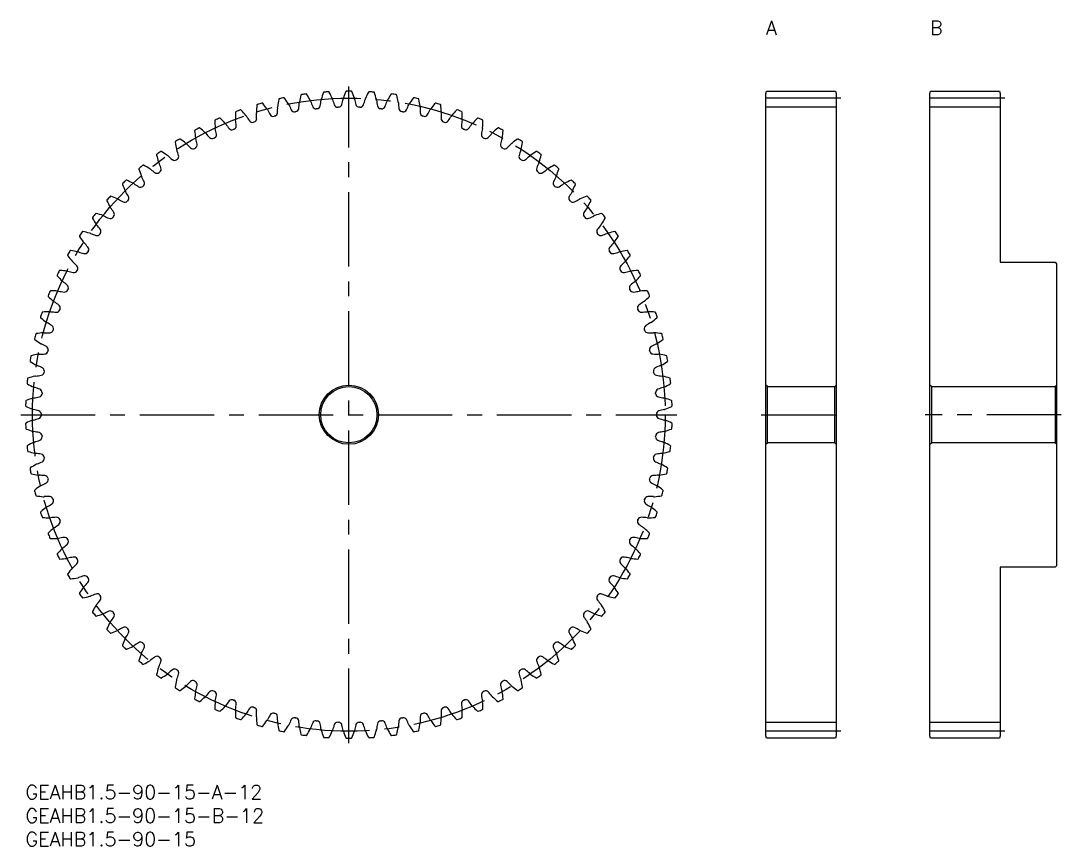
# Model space of a CAD drawing. Extents: x -1 to 221, y -13 to 163.
import ezdxf

# ---------------------------------------------------------------- set-up
doc = ezdxf.new("R2010")
doc.units = 0
doc.header["$LTSCALE"] = 0.5
doc.linetypes.add('CENTER', pattern=[50.8, 31.75, -6.35, 6.35, -6.35])
for name, color, linetype in [('MSM_CENTER', 1, 'CENTER'), ('MSM_CONTINUOUS', 7, 'CONTINUOUS'), ('MSM_PART_NUMBER', 7, 'CONTINUOUS')]:
    doc.layers.add(name, color=color, linetype=linetype)
doc.styles.get("Standard").update_dxf_attribs({"font": 'txt.shx', "height": 2, "bigfont": 'bigfont.shx'})

# ---------------------------------------------------------------- blocks, each defined once
blk = doc.blocks.new('*U3')
at = {"layer": 'MSM_PART_NUMBER'}
blk.add_text('GEAHB1.5-90-15-A-12', height=3, dxfattribs=at).set_placement((0, -3))
blk = doc.blocks.new('*U4')
at = {"layer": 'MSM_PART_NUMBER'}
blk.add_text('GEAHB1.5-90-15-B-12', height=3, dxfattribs=at).set_placement((0, -8))
blk = doc.blocks.new('*U5')
at = {"layer": 'MSM_PART_NUMBER'}
blk.add_text('GEAHB1.5-90-15', height=3, dxfattribs=at).set_placement((0, -13))
blk = doc.blocks.new('*U6')
at = {"layer": 'MSM_PART_NUMBER'}
blk.add_text('A', height=3, dxfattribs=at).set_placement((158, 160))
blk = doc.blocks.new('*U7')
at = {"layer": 'MSM_PART_NUMBER'}
blk.add_text('B', height=3, dxfattribs=at).set_placement((193, 160))

msp = doc.modelspace()

# ---------------------------------------------------------------- linework, layer by layer
at = {"layer": 'MSM_CENTER'}
for p, q in [((69, 9), (69, 149)), ((174, 146.5), (157, 146.5)), ((209, 146.5), (192, 146.5)), ((-1, 79), (139, 79)), ((157, 79), (174, 79)), ((221, 79), (192, 79)), ((174, 11.5), (157, 11.5)), ((209, 11.5), (192, 11.5))]:
    msp.add_line(p, q, dxfattribs=at)
msp.add_circle((69, 79), 67.5, dxfattribs=at)
at = {"layer": 'MSM_CONTINUOUS'}
for p, q in [((158, 147.5), (158.13, 148)), ((158, 10.5), (158, 147.5)), ((158.13, 148), (172.87, 148)), ((172.87, 148), (173, 147.5)), ((173, 147.5), (173, 10.5)), ((193, 147.5), (193.13, 148)), ((193, 10.5), (193, 147.5)), ((193.13, 148), (207.87, 148)), ((207.87, 148), (208, 147.5)), ((208, 147.5), (208, 111.5)), ((173, 144.62), (158, 144.62)), ((208, 144.62), (193, 144.62)), ((208, 111.5), (219.7, 111.5)), ((219.7, 111.5), (220, 111.2)), ((220, 111.2), (220, 46.8)), ((158.3, 85), (158, 85.3)), ((158.3, 85), (172.7, 85)), ((158.3, 73), (158.3, 85)), ((173, 85.3), (172.7, 85)), ((172.7, 73), (172.7, 85)), ((193.3, 85), (193, 85.3)), ((193.3, 85), (193.3, 73)), ((193.3, 85), (219.7, 85)), ((220, 85.3), (219.7, 85)), ((219.7, 85), (219.7, 73)), ((158, 72.7), (158.3, 73)), ((172.7, 73), (158.3, 73)), ((172.7, 73), (173, 72.7)), ((193, 72.7), (193.3, 73)), ((219.7, 73), (193.3, 73)), ((219.7, 73), (220, 72.7)), ((220, 46.8), (219.7, 46.5)), ((208, 46.5), (208, 10.5)), ((219.7, 46.5), (208, 46.5)), ((173, 13.38), (158, 13.38)), ((208, 13.38), (193, 13.38)), ((158.13, 10), (158, 10.5)), ((172.87, 10), (158.13, 10)), ((173, 10.5), (172.87, 10)), ((193.13, 10), (193, 10.5)), ((207.87, 10), (193.13, 10)), ((208, 10.5), (207.87, 10))]:
    msp.add_line(p, q, dxfattribs=at)
for radius in [6.3, 6]:
    msp.add_circle((69, 79), radius, dxfattribs=at)
for centre, radius, start, end in [((69, 79), 69, 101.5856, 102.4144), ((55.17, 146.45), 0.15, 34.8634, 101.5856), ((36.83, 133.67), 22.5, 31, 34.8634), ((80.53, 141.38), 22.5, 165.1366, 169), ((58.93, 147.11), 0.15, 98.4144, 165.1366), ((69, 79), 69, 97.5856, 98.4144), ((59.91, 147.25), 0.15, 30.8634, 97.5856), ((40.73, 135.78), 22.5, 27, 30.8634), ((84.85, 140.42), 22.5, 161.1366, 165), ((63.7, 147.65), 0.15, 94.4144, 161.1366), ((69, 79), 69, 93.5856, 94.4144), ((64.69, 147.72), 0.15, 26.8634, 93.5856), ((44.76, 137.62), 22.5, 23, 26.8634), ((89.1, 139.16), 22.5, 157.1366, 161), ((68.5, 147.85), 0.15, 90.4144, 157.1366), ((69, 79), 69, 89.5856, 90.4144), ((69.5, 147.85), 0.15, 22.8634, 89.5856), ((48.9, 139.16), 22.5, 19, 22.8634), ((93.24, 137.62), 22.5, 153.1366, 157), ((73.31, 147.72), 0.15, 86.4144, 153.1366), ((69, 79), 69, 85.5856, 86.4144), ((74.3, 147.65), 0.15, 18.8634, 85.5856), ((53.15, 140.42), 22.5, 15, 18.8634), ((97.27, 135.78), 22.5, 149.1366, 153), ((78.09, 147.25), 0.15, 82.4144, 149.1366), ((69, 79), 69, 81.5856, 82.4144), ((79.07, 147.11), 0.15, 14.8634, 81.5856), ((57.47, 141.38), 22.5, 11, 14.8634), ((101.17, 133.67), 22.5, 145.1366, 149), ((82.83, 146.45), 0.15, 78.4144, 145.1366), ((69, 79), 69, 77.5856, 78.4144), ((71.73, 142.37), 22.5, 173.1366, 177), ((49.54, 145.04), 0.15, 106.4144, 173.1366), ((69, 79), 69, 105.5856, 106.4144), ((50.5, 145.32), 0.15, 38.8634, 105.5856), ((33.1, 131.29), 22.5, 35, 38.8634), ((33.81, 144.43), 20, 357.0151, 0.5132), ((55.05, 144.62), 1.25, 172.9999, 180.5131), ((76.15, 142.03), 22.5, 169.1366, 173), ((54.2, 146.24), 0.15, 102.4144, 169.1366), ((55.05, 144.62), 1.25, 23.4869, 31.0001), ((74.54, 153.09), 20, 203.4868, 206.9849), ((38.46, 146.72), 20, 353.0151, 356.5132), ((59.66, 145.43), 1.25, 168.9999, 176.5131), ((59.66, 145.43), 1.25, 19.4869, 27.0001), ((79.69, 152.52), 20, 199.4868, 202.9849), ((61.97, 145), 0.75, 202.9849, 276.079), ((62.15, 145.02), 0.75, 275.921, 349.0151), ((43.26, 148.69), 20, 349.0151, 352.5132), ((64.32, 145.92), 1.25, 164.9999, 172.5131), ((64.32, 145.92), 1.25, 15.4869, 23.0001), ((84.79, 151.59), 20, 195.4868, 198.9849), ((66.59, 145.33), 0.75, 198.9849, 272.079), ((69, 79), 65.62, 91.921, 92.079), ((66.78, 145.34), 0.75, 271.921, 345.0151), ((48.18, 150.32), 20, 345.0151, 348.5132), ((69, 146.08), 1.25, 160.9999, 168.5131), ((69, 146.08), 1.25, 11.4869, 19.0001), ((89.82, 150.32), 20, 191.4868, 194.9849), ((71.22, 145.34), 0.75, 194.9849, 268.079), ((69, 79), 65.62, 87.921, 88.079), ((71.41, 145.33), 0.75, 267.921, 341.0151), ((53.21, 151.59), 20, 341.0151, 344.5132), ((73.68, 145.92), 1.25, 156.9999, 164.5131), ((73.68, 145.92), 1.25, 7.4869, 15.0001), ((94.74, 148.69), 20, 187.4868, 190.9849), ((75.85, 145.02), 0.75, 190.9849, 264.079), ((76.03, 145), 0.75, 263.921, 337.0151), ((58.31, 152.52), 20, 337.0151, 340.5132), ((78.34, 145.43), 1.25, 152.9999, 160.5131), ((78.34, 145.43), 1.25, 3.4869, 11.0001), ((99.54, 146.72), 20, 183.4868, 186.9849), ((63.46, 153.09), 20, 333.0151, 336.5132), ((82.95, 144.62), 1.25, 148.9999, 156.5131), ((83.8, 146.24), 0.15, 10.8634, 77.5856), ((61.85, 142.03), 22.5, 7, 10.8634), ((82.95, 144.62), 1.25, 359.4869, 7.0001), ((104.19, 144.43), 20, 179.4868, 182.9849), ((104.9, 131.29), 22.5, 141.1366, 145), ((87.5, 145.32), 0.15, 74.4144, 141.1366), ((69, 79), 69, 73.5856, 74.4144), ((88.46, 145.04), 0.15, 6.8634, 73.5856), ((66.27, 142.37), 22.5, 3, 6.8634), ((69, 79), 69, 113.5856, 114.4144), ((41.45, 142.1), 0.15, 46.8634, 113.5856), ((26.17, 125.79), 22.5, 43, 46.8634), ((67.31, 142.41), 22.5, 177.1366, 181), ((44.98, 143.53), 0.15, 110.4144, 177.1366), ((69, 79), 69, 109.5856, 110.4144), ((45.92, 143.87), 0.15, 42.8634, 109.5856), ((29.54, 128.66), 22.5, 39, 42.8634), ((46.06, 142.04), 1.25, 31.4869, 39.0001), ((64.17, 153.14), 20, 211.4868, 214.9849), ((48.58, 142.15), 0.75, 287.921, 1.0151), ((50.51, 143.49), 1.25, 176.9999, 184.5131), ((29.33, 141.81), 20, 1.0151, 4.5132), ((50.51, 143.49), 1.25, 27.4869, 35.0001), ((69.36, 153.29), 20, 207.4868, 210.9849), ((52.85, 143.38), 0.75, 210.9849, 284.079), ((69, 79), 65.62, 103.921, 104.079), ((53.03, 143.43), 0.75, 283.921, 357.0151), ((57.38, 144.35), 0.75, 206.9849, 280.079), ((69, 79), 65.62, 99.921, 100.079), ((57.56, 144.38), 0.75, 279.921, 353.0151), ((69, 79), 65.62, 95.921, 96.079), ((69, 79), 65.62, 83.921, 84.079), ((80.44, 144.38), 0.75, 186.9849, 260.0789), ((69, 79), 65.62, 79.921, 80.079), ((80.62, 144.35), 0.75, 259.921, 333.0151), ((84.97, 143.43), 0.75, 182.9849, 256.0789), ((69, 79), 65.62, 75.921, 76.079), ((85.15, 143.38), 0.75, 255.921, 329.0151), ((68.64, 153.29), 20, 329.0151, 332.5132), ((87.49, 143.49), 1.25, 144.9999, 152.5131), ((108.67, 141.81), 20, 175.4868, 178.9849), ((89.42, 142.15), 0.75, 178.9849, 252.0789), ((87.49, 143.49), 1.25, 355.4869, 3.0001), ((73.83, 153.14), 20, 325.0151, 328.5132), ((91.94, 142.04), 1.25, 140.9999, 148.5131), ((108.46, 128.66), 22.5, 137.1366, 141), ((92.08, 143.87), 0.15, 70.4144, 137.1366), ((69, 79), 69, 69.5856, 70.4144), ((93.02, 143.53), 0.15, 2.8634, 69.5856), ((70.69, 142.41), 22.5, 359, 2.8634), ((111.83, 125.79), 22.5, 133.1366, 137), ((96.55, 142.1), 0.15, 66.4144, 133.1366), ((69, 79), 69, 65.5856, 66.4144), ((69, 79), 69, 117.5856, 118.4144), ((37.12, 140.02), 0.15, 50.8635, 117.5856), ((23.01, 122.69), 22.5, 47, 50.8634), ((40.54, 141.69), 0.15, 114.4144, 181.1366), ((62.89, 142.14), 22.5, 181.1366, 185), ((41.71, 140.28), 1.25, 184.9999, 192.5131), ((20.97, 135.68), 20, 9.0151, 12.5132), ((41.71, 140.28), 1.25, 35.4869, 43.0001), ((59.01, 152.62), 20, 215.4868, 218.9849), ((44.05, 140.51), 0.75, 218.9849, 292.079), ((69, 79), 65.62, 111.921, 112.079), ((44.22, 140.58), 0.75, 291.921, 5.0151), ((46.06, 142.04), 1.25, 180.9999, 188.5131), ((25.04, 138.89), 20, 5.0151, 8.5132), ((48.4, 142.1), 0.75, 214.9849, 288.079), ((69, 79), 65.62, 107.921, 108.079), ((69, 79), 65.62, 71.921, 72.079), ((89.6, 142.1), 0.75, 251.921, 325.0151), ((112.96, 138.89), 20, 171.4868, 174.9849), ((93.78, 140.58), 0.75, 174.9849, 248.0789), ((91.94, 142.04), 1.25, 351.4869, 359.0001), ((69, 79), 65.62, 67.921, 68.079), ((93.95, 140.51), 0.75, 247.921, 321.0151), ((78.99, 152.62), 20, 321.0151, 324.5132), ((96.29, 140.28), 1.25, 136.9999, 144.5131), ((117.03, 135.68), 20, 167.4868, 170.9849), ((96.29, 140.28), 1.25, 347.4869, 355.0001), ((97.46, 141.69), 0.15, 358.8634, 65.5856), ((75.11, 142.14), 22.5, 355, 358.8634), ((114.99, 122.69), 22.5, 129.1366, 133), ((100.88, 140.02), 0.15, 62.4144, 129.1366), ((69, 79), 69, 61.5856, 62.4144), ((69, 79), 69, 121.5856, 122.4144), ((32.94, 137.65), 0.15, 54.8634, 121.5856), ((20.08, 119.37), 22.5, 51, 54.8634), ((36.24, 139.56), 0.15, 118.4144, 185.1366), ((58.5, 141.56), 22.5, 185.1366, 189), ((37.51, 138.23), 1.25, 188.9999, 196.5131), ((17.14, 132.19), 20, 13.0151, 16.5132), ((37.51, 138.23), 1.25, 39.4869, 47.0001), ((53.9, 151.74), 20, 219.4868, 222.9849), ((39.82, 138.62), 0.75, 222.9849, 296.079), ((69, 79), 65.62, 115.921, 116.079), ((39.99, 138.7), 0.75, 295.921, 9.0151), ((98.01, 138.7), 0.75, 170.9849, 244.0789), ((69, 79), 65.62, 63.921, 64.079), ((98.18, 138.62), 0.75, 243.921, 317.0151), ((84.1, 151.74), 20, 317.0151, 320.5132), ((100.49, 138.23), 1.25, 132.9999, 140.5131), ((120.86, 132.19), 20, 163.4868, 166.9849), ((100.49, 138.23), 1.25, 343.4869, 351.0001), ((79.5, 141.56), 22.5, 351, 354.8634), ((101.76, 139.56), 0.15, 354.8634, 61.5856), ((117.92, 119.37), 22.5, 125.1366, 129), ((105.06, 137.65), 0.15, 58.4144, 125.1366), ((69, 79), 69, 57.5856, 58.4144), ((32.09, 137.12), 0.15, 122.4144, 189.1366), ((54.16, 140.67), 22.5, 189.1366, 193), ((33.45, 135.89), 1.25, 192.9999, 200.5131), ((13.55, 128.45), 20, 17.0151, 20.5132), ((33.45, 135.89), 1.25, 43.4869, 51.0001), ((48.87, 150.51), 20, 223.4868, 226.9849), ((35.73, 136.44), 0.75, 226.9849, 300.079), ((69, 79), 65.62, 119.921, 120.079), ((35.89, 136.53), 0.75, 299.921, 13.0151), ((102.11, 136.53), 0.75, 166.9849, 240.0789), ((69, 79), 65.62, 59.921, 60.079), ((102.27, 136.44), 0.75, 239.921, 313.0151), ((89.13, 150.51), 20, 313.0151, 316.5132), ((104.55, 135.89), 1.25, 128.9999, 136.5131), ((124.45, 128.45), 20, 159.4868, 162.9849), ((104.55, 135.89), 1.25, 339.4869, 347.0001), ((83.84, 140.67), 22.5, 347, 350.8634), ((105.91, 137.12), 0.15, 350.8634, 57.5856), ((28.13, 134.41), 0.15, 126.4144, 193.1366), ((49.89, 139.49), 22.5, 193.1366, 197), ((69, 79), 69, 125.5856, 126.4144), ((28.93, 134.99), 0.15, 58.8634, 125.5856), ((17.38, 115.86), 22.5, 55, 58.8634), ((29.57, 133.27), 1.25, 47.4869, 55.0001), ((43.93, 148.93), 20, 227.4868, 230.9849), ((31.81, 133.98), 0.75, 230.9849, 304.079), ((69, 79), 65.62, 123.921, 124.079), ((31.96, 134.08), 0.75, 303.921, 17.0151), ((106.04, 134.08), 0.75, 162.9849, 236.079), ((69, 79), 65.62, 55.921, 56.079), ((106.19, 133.98), 0.75, 235.921, 309.0151), ((94.07, 148.93), 20, 309.0151, 312.5132), ((108.43, 133.27), 1.25, 124.9999, 132.5131), ((120.62, 115.86), 22.5, 121.1366, 125), ((109.07, 134.99), 0.15, 54.4144, 121.1366), ((69, 79), 69, 53.5856, 54.4144), ((88.11, 139.49), 22.5, 343, 346.8634), ((109.87, 134.41), 0.15, 346.8634, 53.5856), ((24.36, 131.42), 0.15, 130.4144, 197.1366), ((45.72, 138.01), 22.5, 197.1366, 201), ((69, 79), 69, 129.5856, 130.4144), ((25.13, 132.06), 0.15, 62.8634, 129.5856), ((14.93, 112.17), 22.5, 59, 62.8634), ((25.88, 130.39), 1.25, 51.4869, 59.0001), ((39.11, 147.01), 20, 231.4868, 234.9849), ((29.57, 133.27), 1.25, 196.9999, 204.5131), ((10.24, 124.46), 20, 21.0151, 24.5132), ((28.21, 131.36), 0.75, 307.921, 21.0151), ((109.79, 131.36), 0.75, 158.9849, 232.079), ((127.76, 124.46), 20, 155.4868, 158.9849), ((108.43, 133.27), 1.25, 335.4869, 343.0001), ((98.89, 147.01), 20, 305.0151, 308.5132), ((112.12, 130.39), 1.25, 120.9999, 128.5131), ((123.07, 112.17), 22.5, 117.1366, 121), ((112.87, 132.06), 0.15, 50.4144, 117.1366), ((69, 79), 69, 49.5856, 50.4144), ((92.28, 138.01), 22.5, 339, 342.8634), ((113.64, 131.42), 0.15, 342.8634, 49.5856), ((69, 79), 69, 133.5856, 134.4144), ((21.53, 128.87), 0.15, 66.8634, 133.5856), ((12.75, 108.32), 22.5, 63, 66.8634), ((25.88, 130.39), 1.25, 200.9999, 208.5131), ((7.21, 120.25), 20, 25.0151, 28.5132), ((28.06, 131.25), 0.75, 234.9849, 308.079), ((69, 79), 65.62, 127.921, 128.079), ((69, 79), 65.62, 51.921, 52.079), ((109.94, 131.25), 0.75, 231.921, 305.0151), ((130.79, 120.25), 20, 151.4868, 154.9849), ((112.12, 130.39), 1.25, 331.4869, 339.0001), ((125.25, 108.32), 22.5, 113.1366, 117), ((116.47, 128.87), 0.15, 46.4144, 113.1366), ((69, 79), 69, 45.5856, 46.4144), ((20.82, 128.18), 0.15, 134.4144, 201.1366), ((41.66, 136.24), 22.5, 201.1366, 205), ((22.4, 127.26), 1.25, 204.9999, 212.5131), ((4.48, 115.84), 20, 29.0151, 32.5132), ((22.4, 127.26), 1.25, 55.4869, 63.0001), ((34.44, 144.76), 20, 235.4868, 238.9849), ((24.52, 128.26), 0.75, 238.9849, 312.079), ((69, 79), 65.62, 131.921, 132.079), ((24.65, 128.39), 0.75, 311.921, 25.0151), ((113.35, 128.39), 0.75, 154.9849, 228.079), ((69, 79), 65.62, 47.921, 48.079), ((113.48, 128.26), 0.75, 227.921, 301.0151), ((103.56, 144.76), 20, 301.0151, 304.5132), ((115.6, 127.26), 1.25, 116.9999, 124.5131), ((133.52, 115.84), 20, 147.4868, 150.9849), ((115.6, 127.26), 1.25, 327.4869, 335.0001), ((96.34, 136.24), 22.5, 335, 338.8634), ((117.18, 128.18), 0.15, 338.8634, 45.5856), ((17.5, 124.7), 0.15, 138.4144, 205.1366), ((37.74, 134.19), 22.5, 205.1366, 209), ((69, 79), 69, 137.5856, 138.4144), ((18.17, 125.44), 0.15, 70.8634, 137.5856), ((10.84, 104.32), 22.5, 67, 70.8634), ((19.15, 123.89), 1.25, 59.4869, 67.0001), ((29.93, 142.19), 20, 239.4868, 242.9849), ((21.19, 125.04), 0.75, 242.9849, 316.079), ((69, 79), 65.62, 135.921, 136.079), ((21.32, 125.17), 0.75, 315.921, 29.0151), ((116.68, 125.17), 0.75, 150.9849, 224.0789), ((69, 79), 65.62, 43.921, 44.079), ((116.81, 125.04), 0.75, 223.921, 297.0151), ((108.07, 142.19), 20, 297.0151, 300.5132), ((118.85, 123.89), 1.25, 112.9999, 120.5131), ((127.16, 104.32), 22.5, 109.1366, 113), ((119.83, 125.44), 0.15, 42.4144, 109.1366), ((69, 79), 69, 41.5856, 42.4144), ((100.26, 134.19), 22.5, 331, 334.8634), ((120.5, 124.7), 0.15, 334.8634, 41.5856), ((19.15, 123.89), 1.25, 208.9999, 216.5131), ((2.07, 111.25), 20, 33.0151, 36.5132), ((18.21, 121.74), 0.75, 319.921, 33.0151), ((119.79, 121.74), 0.75, 146.9849, 220.0789), ((135.93, 111.25), 20, 143.4868, 146.9849), ((118.85, 123.89), 1.25, 323.4869, 331.0001), ((14.44, 120.99), 0.15, 142.4144, 209.1366), ((33.96, 131.88), 22.5, 209.1366, 213), ((69, 79), 69, 141.5856, 142.4144), ((15.05, 121.78), 0.15, 74.8634, 141.5856), ((9.22, 100.2), 22.5, 71, 74.8634), ((16.14, 120.3), 1.25, 63.4869, 71.0001), ((25.62, 139.31), 20, 243.4868, 246.9849), ((18.1, 121.59), 0.75, 246.9849, 320.079), ((69, 79), 65.62, 139.921, 140.079), ((69, 79), 65.62, 39.921, 40.079), ((119.9, 121.59), 0.75, 219.921, 293.0151), ((112.38, 139.31), 20, 293.0151, 296.5132), ((121.86, 120.3), 1.25, 108.9999, 116.5131), ((128.78, 100.2), 22.5, 105.1366, 109), ((122.95, 121.78), 0.15, 38.4144, 105.1366), ((104.04, 131.88), 22.5, 327, 330.8634), ((69, 79), 69, 37.5856, 38.4144), ((123.56, 120.99), 0.15, 330.8634, 37.5856), ((69, 79), 69, 145.5856, 146.4144), ((12.2, 117.91), 0.15, 78.8634, 145.5856), ((7.88, 95.98), 22.5, 75, 78.8634), ((13.38, 116.51), 1.25, 67.4869, 75.0001), ((21.52, 136.14), 20, 247.4868, 250.9849), ((16.14, 120.3), 1.25, 212.9999, 220.5131), ((-0.02, 106.5), 20, 37.0151, 40.5132), ((15.36, 118.09), 0.75, 323.921, 37.0151), ((122.64, 118.09), 0.75, 142.9849, 216.0789), ((138.02, 106.5), 20, 139.4868, 142.9849), ((121.86, 120.3), 1.25, 319.4869, 327.0001), ((116.48, 136.14), 20, 289.0151, 292.5132), ((124.62, 116.51), 1.25, 104.9999, 112.5131), ((130.12, 95.98), 22.5, 101.1366, 105), ((125.8, 117.91), 0.15, 34.4144, 101.1366), ((69, 79), 69, 33.5856, 34.4144), ((11.64, 117.09), 0.15, 146.4144, 213.1366), ((30.36, 129.3), 22.5, 213.1366, 217), ((13.38, 116.51), 1.25, 216.9999, 224.5131), ((-1.77, 101.62), 20, 41.0151, 44.5132), ((15.25, 117.94), 0.75, 250.9849, 324.079), ((69, 79), 65.62, 143.921, 144.079), ((69, 79), 65.62, 35.921, 36.079), ((122.75, 117.94), 0.75, 215.921, 289.0151), ((139.77, 101.62), 20, 135.4868, 138.9849), ((124.62, 116.51), 1.25, 315.4869, 323.0001), ((107.64, 129.3), 22.5, 323, 326.8634), ((126.36, 117.09), 0.15, 326.8634, 33.5856), ((69, 79), 69, 149.5856, 150.4144), ((9.62, 113.86), 0.15, 82.8634, 149.5856), ((6.85, 91.68), 22.5, 79, 82.8634), ((10.9, 112.54), 1.25, 71.4869, 79.0001), ((17.65, 132.69), 20, 251.4868, 254.9849), ((12.66, 114.1), 0.75, 254.9849, 328.079), ((69, 79), 65.62, 147.921, 148.079), ((12.76, 114.25), 0.75, 327.921, 41.0151), ((125.24, 114.25), 0.75, 138.9849, 212.0789), ((69, 79), 65.62, 31.921, 32.079), ((125.34, 114.1), 0.75, 211.921, 285.0151), ((120.35, 132.69), 20, 285.0151, 288.5132), ((127.1, 112.54), 1.25, 100.9999, 108.5131), ((131.15, 91.68), 22.5, 97.1366, 101), ((128.38, 113.86), 0.15, 30.4144, 97.1366), ((69, 79), 69, 29.5856, 30.4144), ((9.13, 112.99), 0.15, 150.4144, 217.1366), ((26.94, 126.49), 22.5, 217.1366, 221), ((10.9, 112.54), 1.25, 220.9999, 228.5131), ((-3.17, 96.63), 20, 45.0151, 48.5132), ((141.17, 96.63), 20, 131.4868, 134.9849), ((127.1, 112.54), 1.25, 311.4869, 319.0001), ((111.06, 126.49), 22.5, 319, 322.8634), ((128.87, 112.99), 0.15, 322.8634, 29.5856), ((6.9, 108.73), 0.15, 154.4144, 221.1366), ((69, 79), 69, 153.5856, 154.4144), ((7.34, 109.63), 0.15, 86.8634, 153.5856), ((6.11, 87.31), 22.5, 83, 86.8634), ((8.71, 108.41), 1.25, 75.4869, 83.0001), ((14.03, 128.98), 20, 255.4868, 258.9849), ((10.35, 110.08), 0.75, 258.9849, 332.079), ((10.44, 110.24), 0.75, 331.921, 45.0151), ((69, 79), 65.62, 151.921, 152.079), ((127.56, 110.24), 0.75, 134.9849, 208.0789), ((69, 79), 65.62, 27.921, 28.079), ((127.65, 110.08), 0.75, 207.921, 281.0151), ((123.97, 128.98), 20, 281.0151, 284.5132), ((129.29, 108.41), 1.25, 96.9999, 104.5131), ((131.89, 87.31), 22.5, 93.1366, 97), ((130.66, 109.63), 0.15, 26.4144, 93.1366), ((69, 79), 69, 25.5856, 26.4144), ((131.1, 108.73), 0.15, 318.8634, 25.5856), ((23.73, 123.44), 22.5, 221.1366, 225), ((8.71, 108.41), 1.25, 224.9999, 232.5131), ((-4.22, 91.55), 20, 49.0151, 52.5132), ((8.4, 106.08), 0.75, 335.921, 49.0151), ((129.6, 106.08), 0.75, 130.9849, 204.0789), ((142.22, 91.55), 20, 127.4868, 130.9849), ((129.29, 108.41), 1.25, 307.4869, 315.0001), ((114.27, 123.44), 22.5, 315, 318.8634), ((4.98, 104.33), 0.15, 158.4144, 225.1366), ((69, 79), 69, 157.5856, 158.4144), ((5.35, 105.25), 0.15, 90.8634, 157.5856), ((5.69, 82.91), 22.5, 87, 90.8634), ((6.8, 104.13), 1.25, 79.4869, 87.0001), ((10.68, 125.02), 20, 259.4868, 262.9849), ((8.33, 105.91), 0.75, 262.9849, 336.079), ((69, 79), 65.62, 155.921, 156.079), ((69, 79), 65.62, 23.921, 24.079), ((129.67, 105.91), 0.75, 203.921, 277.0151), ((127.32, 125.02), 20, 277.0151, 280.5132), ((131.2, 104.13), 1.25, 92.9999, 100.5131), ((132.31, 82.91), 22.5, 89.1366, 93), ((132.65, 105.25), 0.15, 22.4144, 89.1366), ((69, 79), 69, 21.5856, 22.4144), ((133.02, 104.33), 0.15, 314.8634, 21.5856), ((20.74, 120.17), 22.5, 225.1366, 229), ((6.8, 104.13), 1.25, 228.9999, 236.5131), ((-4.92, 86.41), 20, 53.0151, 56.5132), ((6.66, 101.79), 0.75, 339.921, 53.0151), ((131.34, 101.79), 0.75, 126.9849, 200.0789), ((142.92, 86.41), 20, 123.4868, 126.9849), ((131.2, 104.13), 1.25, 303.4869, 311.0001), ((117.26, 120.17), 22.5, 311, 314.8634), ((69, 79), 69, 161.5856, 162.4144), ((3.68, 100.75), 0.15, 94.8634, 161.5856), ((5.57, 78.48), 22.5, 91, 94.8634), ((5.2, 99.73), 1.25, 83.4869, 91.0001), ((7.61, 120.84), 20, 263.4868, 266.9849), ((6.6, 101.62), 0.75, 266.9849, 340.079), ((69, 79), 65.62, 159.921, 160.079), ((69, 79), 65.62, 19.921, 20.079), ((131.4, 101.62), 0.75, 199.921, 273.0151), ((130.39, 120.84), 20, 273.0151, 276.5132), ((132.8, 99.73), 1.25, 88.9999, 96.5131), ((132.43, 78.48), 22.5, 85.1366, 89), ((134.32, 100.75), 0.15, 18.4144, 85.1366), ((69, 79), 69, 17.5856, 18.4144), ((3.37, 99.8), 0.15, 162.4144, 229.1366), ((17.99, 116.7), 22.5, 229.1366, 233), ((5.2, 99.73), 1.25, 232.9999, 240.5131), ((-5.26, 81.24), 20, 57.0151, 60.5132), ((5.22, 97.38), 0.75, 343.921, 57.0151), ((132.78, 97.38), 0.75, 122.9849, 196.0789), ((143.26, 81.24), 20, 119.4868, 122.9849), ((132.8, 99.73), 1.25, 299.4869, 307.0001), ((120.01, 116.7), 22.5, 307, 310.8634), ((134.63, 99.8), 0.15, 310.8632, 17.5856), ((69, 79), 69, 165.5856, 166.4144), ((2.32, 96.14), 0.15, 98.8634, 165.5856), ((5.76, 74.06), 22.5, 95, 98.8634), ((3.91, 95.23), 1.25, 87.4869, 95.0001), ((4.84, 116.45), 20, 267.4868, 270.9849), ((5.17, 97.21), 0.75, 270.9849, 344.079), ((69, 79), 65.62, 163.921, 164.079), ((69, 79), 65.62, 15.921, 16.079), ((132.83, 97.21), 0.75, 195.921, 269.0151), ((133.16, 116.45), 20, 269.0151, 272.5132), ((134.09, 95.23), 1.25, 84.9999, 92.5131), ((132.24, 74.06), 22.5, 81.1366, 85), ((135.68, 96.14), 0.15, 14.4144, 81.1366), ((69, 79), 69, 13.5856, 14.4144), ((2.08, 95.17), 0.15, 166.4144, 233.1366), ((15.48, 113.05), 22.5, 233.1366, 237), ((3.91, 95.23), 1.25, 236.9999, 244.5131), ((-5.23, 76.05), 20, 61.0151, 64.5132), ((4.09, 92.89), 0.75, 347.921, 61.0151), ((133.91, 92.89), 0.75, 118.9849, 192.079), ((143.23, 76.05), 20, 115.4868, 118.9849), ((134.09, 95.23), 1.25, 295.4869, 303.0001), ((122.52, 113.05), 22.5, 303, 306.8634), ((135.92, 95.17), 0.15, 306.8634, 13.5856), ((69, 79), 69, 169.5856, 170.4144), ((1.28, 91.45), 0.15, 102.8634, 169.5856), ((6.26, 69.66), 22.5, 99, 102.8634), ((2.94, 90.65), 1.25, 91.4869, 99.0001), ((2.38, 111.89), 20, 271.4868, 274.9849), ((4.06, 92.71), 0.75, 274.9849, 348.079), ((69, 79), 65.62, 167.921, 168.079), ((69, 79), 65.62, 11.921, 12.079), ((133.94, 92.71), 0.75, 191.921, 265.0151), ((135.62, 111.89), 20, 265.0151, 268.5132), ((135.06, 90.65), 1.25, 80.9999, 88.5131), ((131.74, 69.66), 22.5, 77.1366, 81), ((136.72, 91.45), 0.15, 10.4144, 77.1366), ((69, 79), 69, 9.5856, 10.4144), ((1.11, 90.47), 0.15, 170.4144, 237.1366), ((13.24, 109.24), 22.5, 237.1366, 241), ((2.94, 90.65), 1.25, 240.9999, 248.5131), ((-4.85, 70.88), 20, 65.0151, 68.5132), ((3.28, 88.33), 0.75, 351.921, 65.0151), ((134.72, 88.33), 0.75, 114.9849, 188.079), ((142.85, 70.88), 20, 111.4868, 114.9849), ((135.06, 90.65), 1.25, 291.4869, 299.0001), ((124.76, 109.24), 22.5, 299, 302.8634), ((136.89, 90.47), 0.15, 302.8634, 9.5856), ((69, 79), 69, 173.5856, 174.4144), ((0.58, 86.69), 0.15, 106.8634, 173.5856), ((7.06, 65.3), 22.5, 103, 106.8634), ((2.28, 86.01), 1.25, 95.4869, 103.0001), ((0.25, 107.16), 20, 275.4868, 278.9849), ((3.26, 88.15), 0.75, 278.9849, 352.079), ((69, 79), 65.62, 171.921, 172.079), ((69, 79), 65.62, 7.921, 8.079), ((134.74, 88.15), 0.75, 187.921, 261.0151), ((137.75, 107.16), 20, 261.0151, 264.5132), ((135.72, 86.01), 1.25, 76.9999, 84.5131), ((130.94, 65.3), 22.5, 73.1366, 77), ((137.42, 86.69), 0.15, 6.4144, 73.1366), ((69, 79), 69, 5.5856, 6.4144), ((0.48, 85.7), 0.15, 174.4144, 241.1366), ((11.27, 105.27), 22.5, 241.1366, 245), ((2.28, 86.01), 1.25, 244.9999, 252.5131), ((-4.1, 65.75), 20, 69.0151, 72.5132), ((2.79, 83.72), 0.75, 355.921, 69.0151), ((135.21, 83.72), 0.75, 110.9849, 184.079), ((142.1, 65.75), 20, 107.4868, 110.9849), ((135.72, 86.01), 1.25, 287.4869, 295.0001), ((126.73, 105.27), 22.5, 295, 298.8634), ((137.52, 85.7), 0.15, 298.8634, 5.5856), ((8.17, 61.02), 22.5, 107, 110.8634), ((1.96, 81.34), 1.25, 99.4869, 107.0001), ((-1.54, 102.3), 20, 279.4868, 282.9849), ((2.78, 83.54), 0.75, 282.9849, 356.079), ((69, 79), 65.62, 175.921, 176.079), ((69, 79), 65.62, 3.921, 4.079), ((135.22, 83.54), 0.75, 183.921, 257.0151), ((139.54, 102.3), 20, 257.0151, 260.5132), ((136.04, 81.34), 1.25, 72.9999, 80.5131), ((129.83, 61.02), 22.5, 69.1366, 73), ((69, 79), 69, 177.5856, 178.4144), ((0.18, 80.91), 0.15, 178.4144, 245.1366), ((0.21, 81.9), 0.15, 110.8634, 177.5856), ((9.57, 101.18), 22.5, 245.1366, 249), ((1.96, 81.34), 1.25, 248.9999, 256.5131), ((-3, 60.68), 20, 73.0151, 76.5132), ((141, 60.68), 20, 103.4868, 106.9849), ((136.04, 81.34), 1.25, 283.4869, 291.0001), ((128.43, 101.18), 22.5, 291, 294.8634), ((137.79, 81.9), 0.15, 2.4144, 69.1366), ((137.82, 80.91), 0.15, 294.8634, 1.5856), ((69, 79), 69, 1.5856, 2.4144), ((9.57, 56.82), 22.5, 111, 114.8634), ((1.96, 76.66), 1.25, 103.4869, 111.0001), ((-3, 97.32), 20, 283.4868, 286.9849), ((2.63, 79.09), 0.75, 359.921, 73.0151), ((2.63, 78.91), 0.75, 286.9849, 0.079), ((69, 79), 65.62, 179.921, 180.079), ((135.37, 79.09), 0.75, 106.9849, 180.0789), ((69, 79), 65.62, 359.921, 0.079), ((135.37, 78.91), 0.75, 179.921, 253.0151), ((141, 97.32), 20, 253.0151, 256.5132), ((136.04, 76.66), 1.25, 68.9999, 76.5131), ((128.43, 56.82), 22.5, 65.1366, 69), ((0.18, 77.09), 0.15, 114.8634, 181.5856), ((69, 79), 69, 181.5856, 182.4144), ((0.21, 76.1), 0.15, 182.4144, 249.1366), ((8.17, 96.98), 22.5, 249.1366, 253), ((129.83, 96.98), 22.5, 287, 290.8634), ((137.79, 76.1), 0.15, 290.8634, 357.5856), ((137.82, 77.09), 0.15, 358.4144, 65.1366), ((69, 79), 69, 357.5856, 358.4144), ((1.96, 76.66), 1.25, 252.9999, 260.5131), ((-1.54, 55.7), 20, 77.0151, 80.5132), ((-4.1, 92.25), 20, 287.4868, 290.9849), ((2.78, 74.46), 0.75, 3.921, 77.0151), ((2.79, 74.28), 0.75, 290.9849, 4.079), ((69, 79), 65.62, 183.921, 184.079), ((69, 79), 65.62, 355.921, 356.079), ((135.21, 74.28), 0.75, 175.921, 249.0151), ((135.22, 74.46), 0.75, 102.9849, 176.0789), ((142.1, 92.25), 20, 249.0151, 252.5132), ((139.54, 55.7), 20, 99.4868, 102.9849), ((136.04, 76.66), 1.25, 279.4869, 287.0001), ((0.48, 72.3), 0.15, 118.8634, 185.5856), ((69, 79), 69, 185.5856, 186.4144), ((11.27, 52.73), 22.5, 115, 118.8634), ((0.58, 71.31), 0.15, 186.4144, 253.1366), ((7.06, 92.7), 22.5, 253.1366, 257), ((2.28, 71.99), 1.25, 107.4869, 115.0001), ((130.94, 92.7), 22.5, 283, 286.8634), ((135.72, 71.99), 1.25, 64.9999, 72.5131), ((126.73, 52.73), 22.5, 61.1366, 65), ((137.42, 71.31), 0.15, 286.8634, 353.5856), ((69, 79), 69, 353.5856, 354.4144), ((137.52, 72.3), 0.15, 354.4144, 61.1366), ((2.28, 71.99), 1.25, 256.9999, 264.5131), ((0.25, 50.84), 20, 81.0151, 84.5132), ((-4.85, 87.12), 20, 291.4868, 294.9849), ((3.26, 69.85), 0.75, 7.921, 81.0151), ((3.28, 69.67), 0.75, 294.9849, 8.079), ((69, 79), 65.62, 187.921, 188.079), ((69, 79), 65.62, 351.921, 352.079), ((134.72, 69.67), 0.75, 171.921, 245.0151), ((134.74, 69.85), 0.75, 98.9849, 172.0789), ((142.85, 87.12), 20, 245.0151, 248.5132), ((137.75, 50.84), 20, 95.4868, 98.9849), ((135.72, 71.99), 1.25, 275.4869, 283.0001), ((1.11, 67.53), 0.15, 122.8634, 189.5856), ((69, 79), 69, 189.5856, 190.4144), ((13.24, 48.76), 22.5, 119, 122.8634), ((2.94, 67.35), 1.25, 111.4869, 119.0001), ((135.06, 67.35), 1.25, 60.9999, 68.5131), ((124.76, 48.76), 22.5, 57.1366, 61), ((69, 79), 69, 349.5856, 350.4144), ((136.89, 67.53), 0.15, 350.4144, 57.1366), ((1.28, 66.55), 0.15, 190.4144, 257.1366), ((6.26, 88.34), 22.5, 257.1366, 261), ((2.94, 67.35), 1.25, 260.9999, 268.5131), ((2.38, 46.11), 20, 85.0151, 88.5132), ((-5.23, 81.95), 20, 295.4868, 298.9849), ((4.06, 65.29), 0.75, 11.921, 85.0151), ((4.09, 65.11), 0.75, 298.9849, 12.079), ((69, 79), 65.62, 191.921, 192.079), ((133.91, 65.11), 0.75, 167.921, 241.0151), ((69, 79), 65.62, 347.921, 348.079), ((133.94, 65.29), 0.75, 94.9849, 168.079), ((143.23, 81.95), 20, 241.0151, 244.5132), ((135.62, 46.11), 20, 91.4868, 94.9849), ((135.06, 67.35), 1.25, 271.4869, 279.0001), ((131.74, 88.34), 22.5, 279, 282.8634), ((136.72, 66.55), 0.15, 282.8632, 349.5856), ((2.08, 62.83), 0.15, 126.8634, 193.5856), ((69, 79), 69, 193.5856, 194.4144), ((15.48, 44.95), 22.5, 123, 126.8634), ((3.91, 62.77), 1.25, 115.4869, 123.0001), ((134.09, 62.77), 1.25, 56.9999, 64.5131), ((122.52, 44.95), 22.5, 53.1366, 57), ((69, 79), 69, 345.5856, 346.4144), ((135.92, 62.83), 0.15, 346.4144, 53.1366), ((2.32, 61.86), 0.15, 194.4144, 261.1366), ((5.76, 83.94), 22.5, 261.1366, 265), ((3.91, 62.77), 1.25, 264.9999, 272.5131), ((4.84, 41.55), 20, 89.0151, 92.5132), ((-5.26, 76.76), 20, 299.4868, 302.9849), ((5.17, 60.79), 0.75, 15.921, 89.0151), ((5.22, 60.62), 0.75, 302.9849, 16.079), ((69, 79), 65.62, 195.921, 196.079), ((132.78, 60.62), 0.75, 163.921, 237.0151), ((69, 79), 65.62, 343.921, 344.079), ((132.83, 60.79), 0.75, 90.9849, 164.079), ((143.26, 76.76), 20, 237.0151, 240.5132), ((133.16, 41.55), 20, 87.4868, 90.9849), ((134.09, 62.77), 1.25, 267.4869, 275.0001), ((132.24, 83.94), 22.5, 275, 278.8634), ((135.68, 61.86), 0.15, 278.8632, 345.5856), ((3.37, 58.2), 0.15, 130.8635, 197.5856), ((69, 79), 69, 197.5856, 198.4144), ((17.99, 41.3), 22.5, 127, 130.8634), ((5.2, 58.27), 1.25, 119.4869, 127.0001), ((132.8, 58.27), 1.25, 52.9999, 60.5131), ((120.01, 41.3), 22.5, 49.1366, 53), ((69, 79), 69, 341.5856, 342.4144), ((134.63, 58.2), 0.15, 342.4144, 49.1366), ((3.68, 57.25), 0.15, 198.4144, 265.1366), ((5.57, 79.52), 22.5, 265.1366, 269), ((5.2, 58.27), 1.25, 268.9999, 276.5131), ((7.61, 37.16), 20, 93.0151, 96.5132), ((-4.92, 71.59), 20, 303.4868, 306.9849), ((6.6, 56.38), 0.75, 19.921, 93.0151), ((6.66, 56.21), 0.75, 306.9849, 20.079), ((69, 79), 65.62, 199.921, 200.079), ((131.34, 56.21), 0.75, 159.921, 233.0151), ((69, 79), 65.62, 339.921, 340.079), ((131.4, 56.38), 0.75, 86.9849, 160.0789), ((142.92, 71.59), 20, 233.0151, 236.5132), ((130.39, 37.16), 20, 83.4868, 86.9849), ((132.8, 58.27), 1.25, 263.4869, 271.0001), ((132.43, 79.52), 22.5, 271, 274.8634), ((134.32, 57.25), 0.15, 274.8634, 341.5856), ((4.98, 53.67), 0.15, 134.8634, 201.5856), ((69, 79), 69, 201.5856, 202.4144), ((20.74, 37.83), 22.5, 131, 134.8634), ((6.8, 53.87), 1.25, 123.4869, 131.0001), ((131.2, 53.87), 1.25, 48.9999, 56.5131), ((117.26, 37.83), 22.5, 45.1366, 49), ((69, 79), 69, 337.5856, 338.4144), ((133.02, 53.67), 0.15, 338.4144, 45.1366), ((5.35, 52.75), 0.15, 202.4144, 269.1366), ((5.69, 75.09), 22.5, 269.1366, 273), ((6.8, 53.87), 1.25, 272.9999, 280.5131), ((10.68, 32.98), 20, 97.0151, 100.5132), ((-4.22, 66.45), 20, 307.4868, 310.9849), ((8.33, 52.09), 0.75, 23.921, 97.0151), ((8.4, 51.92), 0.75, 310.9849, 24.079), ((69, 79), 65.62, 203.921, 204.079), ((129.6, 51.92), 0.75, 155.921, 229.0151), ((69, 79), 65.62, 335.921, 336.079), ((129.67, 52.09), 0.75, 82.9849, 156.0789), ((142.22, 66.45), 20, 229.0151, 232.5132), ((127.32, 32.98), 20, 79.4868, 82.9849), ((131.2, 53.87), 1.25, 259.4869, 267.0001), ((132.31, 75.09), 22.5, 267, 270.8634), ((132.65, 52.75), 0.15, 270.8634, 337.5856), ((6.9, 49.27), 0.15, 138.8634, 205.5856), ((69, 79), 69, 205.5856, 206.4144), ((23.73, 34.56), 22.5, 135, 138.8634), ((8.71, 49.59), 1.25, 127.4869, 135.0001), ((129.29, 49.59), 1.25, 44.9999, 52.5131), ((114.27, 34.56), 22.5, 41.1366, 45), ((69, 79), 69, 333.5856, 334.4144), ((131.1, 49.27), 0.15, 334.4144, 41.1366), ((7.34, 48.37), 0.15, 206.4144, 273.1366), ((6.11, 70.69), 22.5, 273.1366, 277), ((8.71, 49.59), 1.25, 276.9999, 284.5131), ((14.03, 29.02), 20, 101.0151, 104.5132), ((-3.17, 61.37), 20, 311.4868, 314.9849), ((10.35, 47.92), 0.75, 27.921, 101.0151), ((10.44, 47.76), 0.75, 314.9849, 28.079), ((69, 79), 65.62, 207.921, 208.079), ((127.56, 47.76), 0.75, 151.921, 225.0151), ((69, 79), 65.62, 331.921, 332.079), ((127.65, 47.92), 0.75, 78.9849, 152.0789), ((141.17, 61.37), 20, 225.0151, 228.5132), ((123.97, 29.02), 20, 75.4868, 78.9849), ((129.29, 49.59), 1.25, 255.4869, 263.0001), ((131.89, 70.69), 22.5, 263, 266.8634), ((130.66, 48.37), 0.15, 266.8634, 333.5856), ((9.13, 45.01), 0.15, 142.8635, 209.5856), ((69, 79), 69, 209.5856, 210.4144), ((26.94, 31.51), 22.5, 139, 142.8634), ((10.9, 45.46), 1.25, 131.4869, 139.0001), ((17.65, 25.31), 20, 105.0151, 108.5132), ((12.66, 43.9), 0.75, 31.921, 105.0151), ((125.34, 43.9), 0.75, 74.9849, 148.0789), ((120.35, 25.31), 20, 71.4868, 74.9849), ((127.1, 45.46), 1.25, 40.9999, 48.5131), ((111.06, 31.51), 22.5, 37.1366, 41), ((69, 79), 69, 329.5856, 330.4144), ((128.87, 45.01), 0.15, 330.4144, 37.1366), ((9.62, 44.14), 0.15, 210.4144, 277.1366), ((6.85, 66.32), 22.5, 277.1366, 281), ((10.9, 45.46), 1.25, 280.9999, 288.5131), ((30.36, 28.7), 22.5, 143, 146.8634), ((13.38, 41.49), 1.25, 135.4869, 143.0001), ((-1.77, 56.38), 20, 315.4868, 318.9849), ((69, 79), 65.62, 211.921, 212.079), ((12.76, 43.75), 0.75, 318.9849, 32.079), ((125.24, 43.75), 0.75, 147.921, 221.0151), ((69, 79), 65.62, 327.921, 328.079), ((139.77, 56.38), 20, 221.0151, 224.5132), ((124.62, 41.49), 1.25, 36.9999, 44.5131), ((107.64, 28.7), 22.5, 33.1366, 37), ((127.1, 45.46), 1.25, 251.4869, 259.0001), ((131.15, 66.32), 22.5, 259, 262.8634), ((128.38, 44.14), 0.15, 262.8634, 329.5856), ((11.64, 40.91), 0.15, 146.8634, 213.5856), ((69, 79), 69, 213.5856, 214.4144), ((12.2, 40.09), 0.15, 214.4144, 281.1366), ((7.88, 62.02), 22.5, 281.1366, 285), ((13.38, 41.49), 1.25, 284.9999, 292.5131), ((21.52, 21.86), 20, 109.0151, 112.5132), ((15.25, 40.06), 0.75, 35.921, 109.0151), ((69, 79), 65.62, 215.921, 216.079), ((15.36, 39.91), 0.75, 322.9849, 36.079), ((122.64, 39.91), 0.75, 143.921, 217.0151), ((69, 79), 65.62, 323.921, 324.079), ((122.75, 40.06), 0.75, 70.9849, 144.079), ((116.48, 21.86), 20, 67.4868, 70.9849), ((124.62, 41.49), 1.25, 247.4869, 255.0001), ((130.12, 62.02), 22.5, 255, 258.8634), ((125.8, 40.09), 0.15, 258.8634, 325.5856), ((69, 79), 69, 325.5856, 326.4144), ((126.36, 40.91), 0.15, 326.4144, 33.1366), ((33.96, 26.12), 22.5, 147, 150.8634), ((16.14, 37.7), 1.25, 139.4869, 147.0001), ((-0.02, 51.5), 20, 319.4868, 322.9849), ((138.02, 51.5), 20, 217.0151, 220.5132), ((121.86, 37.7), 1.25, 32.9999, 40.5131), ((104.04, 26.12), 22.5, 29.1366, 33), ((14.44, 37.01), 0.15, 150.8634, 217.5856), ((69, 79), 69, 217.5856, 218.4144), ((15.05, 36.22), 0.15, 218.4144, 285.1366), ((9.22, 57.8), 22.5, 285.1366, 289), ((16.14, 37.7), 1.25, 288.9999, 296.5131), ((25.62, 18.69), 20, 113.0151, 116.5132), ((18.1, 36.41), 0.75, 39.921, 113.0151), ((2.07, 46.75), 20, 323.4868, 326.9849), ((69, 79), 65.62, 219.921, 220.079), ((18.21, 36.26), 0.75, 326.9849, 40.079), ((119.79, 36.26), 0.75, 139.921, 213.0151), ((135.93, 46.75), 20, 213.0151, 216.5132), ((69, 79), 65.62, 319.921, 320.079), ((119.9, 36.41), 0.75, 66.9849, 140.079), ((112.38, 18.69), 20, 63.4868, 66.9849), ((121.86, 37.7), 1.25, 243.4869, 251.0001), ((128.78, 57.8), 22.5, 251, 254.8634), ((122.95, 36.22), 0.15, 254.8634, 321.5856), ((69, 79), 69, 321.5856, 322.4144), ((123.56, 37.01), 0.15, 322.4144, 29.1366), ((17.5, 33.3), 0.15, 154.8634, 221.5856), ((37.74, 23.81), 22.5, 151, 154.8634), ((19.15, 34.11), 1.25, 143.4869, 151.0001), ((29.93, 15.81), 20, 117.0151, 120.5132), ((21.19, 32.96), 0.75, 43.921, 117.0151), ((69, 79), 65.62, 223.921, 224.079), ((21.32, 32.83), 0.75, 330.9849, 44.079), ((116.68, 32.83), 0.75, 135.921, 209.0151), ((69, 79), 65.62, 315.921, 316.079), ((116.81, 32.96), 0.75, 62.9849, 136.079), ((108.07, 15.81), 20, 59.4868, 62.9849), ((118.85, 34.11), 1.25, 28.9999, 36.5131), ((100.26, 23.81), 22.5, 25.1366, 29), ((120.5, 33.3), 0.15, 318.4144, 25.1366), ((69, 79), 69, 221.5856, 222.4144), ((18.17, 32.56), 0.15, 222.4144, 289.1366), ((10.84, 53.68), 22.5, 289.1366, 293), ((19.15, 34.11), 1.25, 292.9999, 300.5131), ((41.66, 21.76), 22.5, 155, 158.8634), ((22.4, 30.74), 1.25, 147.4869, 155.0001), ((4.48, 42.16), 20, 327.4868, 330.9849), ((133.52, 42.16), 20, 209.0151, 212.5132), ((115.6, 30.74), 1.25, 24.9999, 32.5131), ((96.34, 21.76), 22.5, 21.1366, 25), ((118.85, 34.11), 1.25, 239.4869, 247.0001), ((127.16, 53.68), 22.5, 247, 250.8634), ((119.83, 32.56), 0.15, 250.8634, 317.5856), ((69, 79), 69, 317.5856, 318.4144), ((20.82, 29.82), 0.15, 158.8634, 225.5856), ((69, 79), 69, 225.5856, 226.4144), ((21.53, 29.13), 0.15, 226.4144, 293.1366), ((12.75, 49.68), 22.5, 293.1366, 297), ((22.4, 30.74), 1.25, 296.9999, 304.5131), ((34.44, 13.24), 20, 121.0151, 124.5132), ((24.52, 29.74), 0.75, 47.921, 121.0151), ((7.21, 37.75), 20, 331.4868, 334.9849), ((69, 79), 65.62, 227.921, 228.079), ((24.65, 29.61), 0.75, 334.9849, 48.079), ((113.35, 29.61), 0.75, 131.921, 205.0151), ((130.79, 37.75), 20, 205.0151, 208.5132), ((69, 79), 65.62, 311.921, 312.079), ((113.48, 29.74), 0.75, 58.9849, 132.0789), ((103.56, 13.24), 20, 55.4868, 58.9849), ((115.6, 30.74), 1.25, 235.4869, 243.0001), ((125.25, 49.68), 22.5, 243, 246.8634), ((116.47, 29.13), 0.15, 246.8634, 313.5856), ((69, 79), 69, 313.5856, 314.4144), ((117.18, 29.82), 0.15, 314.4144, 21.1366), ((45.72, 19.99), 22.5, 159, 162.8634), ((25.88, 27.61), 1.25, 151.4869, 159.0001), ((39.11, 10.99), 20, 125.0151, 128.5132), ((28.06, 26.75), 0.75, 51.921, 125.0151), ((69, 79), 65.62, 231.921, 232.079), ((28.21, 26.64), 0.75, 338.9849, 52.079), ((109.79, 26.64), 0.75, 127.921, 201.0151), ((69, 79), 65.62, 307.921, 308.079), ((109.94, 26.75), 0.75, 54.9849, 128.0789), ((98.89, 10.99), 20, 51.4868, 54.9849), ((112.12, 27.61), 1.25, 20.9999, 28.5131), ((92.28, 19.99), 22.5, 17.1366, 21), ((24.36, 26.58), 0.15, 162.8634, 229.5856), ((69, 79), 69, 229.5856, 230.4144), ((25.13, 25.94), 0.15, 230.4144, 297.1366), ((14.93, 45.83), 22.5, 297.1366, 301), ((25.88, 27.61), 1.25, 300.9999, 308.5131), ((49.89, 18.51), 22.5, 163, 166.8634), ((29.57, 24.73), 1.25, 155.4869, 163.0001), ((10.24, 33.54), 20, 335.4868, 338.9849), ((43.93, 9.07), 20, 129.0151, 132.5132), ((31.81, 24.02), 0.75, 55.921, 129.0151), ((69, 79), 65.62, 235.921, 236.079), ((31.96, 23.92), 0.75, 342.9849, 56.079), ((106.04, 23.92), 0.75, 123.921, 197.0151), ((69, 79), 65.62, 303.921, 304.079), ((106.19, 24.02), 0.75, 50.9849, 124.0789), ((94.07, 9.07), 20, 47.4868, 50.9849), ((127.76, 33.54), 20, 201.0151, 204.5132), ((108.43, 24.73), 1.25, 16.9999, 24.5131), ((88.11, 18.51), 22.5, 13.1366, 17), ((112.12, 27.61), 1.25, 231.4869, 239.0001), ((123.07, 45.83), 22.5, 239, 242.8634), ((112.87, 25.94), 0.15, 242.8634, 309.5856), ((69, 79), 69, 309.5856, 310.4144), ((113.64, 26.58), 0.15, 310.4144, 17.1366), ((28.13, 23.59), 0.15, 166.8634, 233.5856), ((69, 79), 69, 233.5856, 234.4144), ((28.93, 23.01), 0.15, 234.4144, 301.1366), ((17.38, 42.14), 22.5, 301.1366, 305), ((29.57, 24.73), 1.25, 304.9999, 312.5131), ((54.16, 17.33), 22.5, 167, 170.8634), ((33.45, 22.11), 1.25, 159.4869, 167.0001), ((13.55, 29.55), 20, 339.4868, 342.9849), ((35.73, 21.56), 0.75, 59.921, 133.0151), ((69, 79), 65.62, 239.921, 240.079), ((69, 79), 65.62, 299.921, 300.079), ((102.27, 21.56), 0.75, 46.9849, 120.079), ((124.45, 29.55), 20, 197.0151, 200.5132), ((104.55, 22.11), 1.25, 12.9999, 20.5131), ((83.84, 17.33), 22.5, 9.1366, 13), ((108.43, 24.73), 1.25, 227.4869, 235.0001), ((120.62, 42.14), 22.5, 235, 238.8634), ((109.07, 23.01), 0.15, 238.8634, 305.5856), ((69, 79), 69, 305.5856, 306.4144), ((109.87, 23.59), 0.15, 306.4144, 13.1366), ((32.09, 20.88), 0.15, 170.8635, 237.5856), ((69, 79), 69, 237.5856, 238.4144), ((32.94, 20.35), 0.15, 238.4144, 305.1366), ((20.08, 38.63), 22.5, 305.1366, 309), ((33.45, 22.11), 1.25, 308.9999, 316.5131), ((48.87, 7.49), 20, 133.0151, 136.5132), ((35.89, 21.47), 0.75, 346.9849, 60.079), ((37.51, 19.77), 1.25, 163.4869, 171.0001), ((17.14, 25.81), 20, 343.4868, 346.9849), ((39.82, 19.38), 0.75, 63.921, 137.0151), ((69, 79), 65.62, 243.921, 244.079), ((69, 79), 65.62, 295.921, 296.079), ((98.18, 19.38), 0.75, 42.9849, 116.079), ((102.11, 21.47), 0.75, 119.921, 193.0151), ((120.86, 25.81), 20, 193.0151, 196.5132), ((100.49, 19.77), 1.25, 8.9999, 16.5131), ((89.13, 7.49), 20, 43.4868, 46.9849), ((104.55, 22.11), 1.25, 223.4869, 231.0001), ((117.92, 38.63), 22.5, 231, 234.8634), ((105.06, 20.35), 0.15, 234.8634, 301.5856), ((69, 79), 69, 301.5856, 302.4144), ((105.91, 20.88), 0.15, 302.4144, 9.1366), ((58.5, 16.44), 22.5, 171, 174.8634), ((36.24, 18.44), 0.15, 174.8634, 241.5856), ((69, 79), 69, 241.5856, 242.4144), ((37.12, 17.98), 0.15, 242.4144, 309.1366), ((23.01, 35.31), 22.5, 309.1366, 313), ((37.51, 19.77), 1.25, 312.9999, 320.5131), ((53.9, 6.26), 20, 137.0151, 140.5132), ((39.99, 19.3), 0.75, 350.9849, 64.079), ((62.89, 15.86), 22.5, 175, 178.8634), ((41.71, 17.72), 1.25, 167.4869, 175.0001), ((20.97, 22.32), 20, 347.4868, 350.9849), ((59.01, 5.38), 20, 141.0151, 144.5132), ((44.05, 17.49), 0.75, 67.921, 141.0151), ((69, 79), 65.62, 247.921, 248.079), ((44.22, 17.42), 0.75, 354.9849, 68.079), ((93.78, 17.42), 0.75, 111.921, 185.0151), ((69, 79), 65.62, 291.921, 292.079), ((93.95, 17.49), 0.75, 38.9849, 112.0789), ((78.99, 5.38), 20, 35.4868, 38.9849), ((98.01, 19.3), 0.75, 115.921, 189.0151), ((117.03, 22.32), 20, 189.0151, 192.5132), ((96.29, 17.72), 1.25, 4.9999, 12.5131), ((75.11, 15.86), 22.5, 1.1366, 5), ((84.1, 6.26), 20, 39.4868, 42.9849), ((100.49, 19.77), 1.25, 219.4869, 227.0001), ((114.99, 35.31), 22.5, 227, 230.8634), ((100.88, 17.98), 0.15, 230.8634, 297.5856), ((69, 79), 69, 297.5856, 298.4144), ((79.5, 16.44), 22.5, 5.1366, 9), ((101.76, 18.44), 0.15, 298.4144, 5.1366), ((40.54, 16.31), 0.15, 178.8634, 245.5856), ((69, 79), 69, 245.5856, 246.4144), ((41.45, 15.9), 0.15, 246.4144, 313.1366), ((26.17, 32.21), 22.5, 313.1366, 317), ((41.71, 17.72), 1.25, 316.9999, 324.5131), ((46.06, 15.96), 1.25, 171.4869, 179.0001), ((67.31, 15.59), 22.5, 179, 182.8634), ((25.04, 19.11), 20, 351.4868, 354.9849), ((64.17, 4.86), 20, 145.0151, 148.5132), ((48.4, 15.9), 0.75, 71.921, 145.0151), ((69, 79), 65.62, 251.921, 252.079), ((48.58, 15.85), 0.75, 358.9849, 72.079), ((29.33, 16.19), 20, 355.4868, 358.9849), ((89.42, 15.85), 0.75, 107.921, 181.0151), ((108.67, 16.19), 20, 181.0151, 184.5132), ((69, 79), 65.62, 287.921, 288.079), ((89.6, 15.9), 0.75, 34.9849, 108.0789), ((73.83, 4.86), 20, 31.4868, 34.9849), ((112.96, 19.11), 20, 185.0151, 188.5132), ((70.69, 15.59), 22.5, 357.1366, 1), ((91.94, 15.96), 1.25, 0.9999, 8.5131), ((96.29, 17.72), 1.25, 215.4869, 223.0001), ((111.83, 32.21), 22.5, 223, 226.8634), ((96.55, 15.9), 0.15, 226.8634, 293.5856), ((69, 79), 69, 293.5856, 294.4144), ((97.46, 16.31), 0.15, 294.4144, 1.1366), ((44.98, 14.47), 0.15, 182.8635, 249.5856), ((69, 79), 69, 249.5856, 250.4144), ((45.92, 14.13), 0.15, 250.4144, 317.1366), ((29.54, 29.34), 22.5, 317.1366, 321), ((46.06, 15.96), 1.25, 320.9999, 328.5131), ((50.51, 14.51), 1.25, 175.4869, 183.0001), ((71.73, 15.63), 22.5, 183, 186.8634), ((33.1, 26.71), 22.5, 321.1366, 325), ((50.51, 14.51), 1.25, 324.9999, 332.5131), ((69.36, 4.71), 20, 149.0151, 152.5132), ((52.85, 14.62), 0.75, 75.921, 149.0151), ((69, 79), 65.62, 255.921, 256.079), ((53.03, 14.57), 0.75, 2.9849, 76.0789), ((33.81, 13.57), 20, 359.4868, 2.9849), ((55.05, 13.38), 1.25, 179.4869, 187.0001), ((74.54, 4.91), 20, 153.0151, 156.5132), ((57.38, 13.65), 0.75, 79.921, 153.0151), ((69, 79), 65.62, 259.921, 260.079), ((57.56, 13.62), 0.75, 6.9849, 80.0789), ((38.46, 11.28), 20, 3.4868, 6.9849), ((61.97, 13), 0.75, 83.921, 157.0151), ((69, 79), 65.62, 263.921, 264.079), ((62.15, 12.98), 0.75, 10.9849, 84.0789), ((66.59, 12.67), 0.75, 87.921, 161.0151), ((69, 79), 65.62, 267.921, 268.079), ((66.78, 12.66), 0.75, 14.9849, 88.079), ((71.22, 12.66), 0.75, 91.921, 165.0151), ((69, 79), 65.62, 271.921, 272.079), ((71.41, 12.67), 0.75, 18.9849, 92.0789), ((75.85, 12.98), 0.75, 95.921, 169.0151), ((69, 79), 65.62, 275.921, 276.079), ((76.03, 13), 0.75, 22.9849, 96.0789), ((99.54, 11.28), 20, 173.0151, 176.5132), ((80.44, 13.62), 0.75, 99.921, 173.0151), ((69, 79), 65.62, 279.921, 280.079), ((80.62, 13.65), 0.75, 26.9849, 100.079), ((63.46, 4.91), 20, 23.4868, 26.9849), ((82.95, 13.38), 1.25, 352.9999, 0.5131), ((104.19, 13.57), 20, 177.0151, 180.5132), ((84.97, 14.57), 0.75, 103.921, 177.0151), ((69, 79), 65.62, 283.921, 284.079), ((85.15, 14.62), 0.75, 30.9849, 104.0789), ((68.64, 4.71), 20, 27.4868, 30.9849), ((87.49, 14.51), 1.25, 207.4869, 215.0001), ((104.9, 26.71), 22.5, 215, 218.8634), ((66.27, 15.63), 22.5, 353.1366, 357), ((87.49, 14.51), 1.25, 356.9999, 4.5131), ((91.94, 15.96), 1.25, 211.4869, 219.0001), ((108.46, 29.34), 22.5, 219, 222.8634), ((92.08, 14.13), 0.15, 222.8634, 289.5856), ((69, 79), 69, 289.5856, 290.4144), ((93.02, 14.47), 0.15, 290.4144, 357.1366), ((49.54, 12.96), 0.15, 186.8634, 253.5856), ((69, 79), 69, 253.5856, 254.4144), ((50.5, 12.68), 0.15, 254.4144, 321.1366), ((76.15, 15.97), 22.5, 187, 190.8634), ((54.2, 11.76), 0.15, 190.8634, 257.5856), ((69, 79), 69, 257.5856, 258.4144), ((55.17, 11.55), 0.15, 258.4144, 325.1366), ((36.83, 24.33), 22.5, 325.1366, 329), ((55.05, 13.38), 1.25, 328.9999, 336.5131), ((59.66, 12.57), 1.25, 183.4869, 191.0001), ((80.53, 16.62), 22.5, 191, 194.8634), ((40.73, 22.22), 22.5, 329.1366, 333), ((59.66, 12.57), 1.25, 332.9999, 340.5131), ((79.69, 5.48), 20, 157.0151, 160.5132), ((43.26, 9.31), 20, 7.4868, 10.9849), ((64.32, 12.08), 1.25, 187.4869, 195.0001), ((84.85, 17.58), 22.5, 195, 198.8634), ((44.76, 20.38), 22.5, 333.1366, 337), ((64.32, 12.08), 1.25, 336.9999, 344.5131), ((84.79, 6.41), 20, 161.0151, 164.5132), ((48.18, 7.68), 20, 11.4868, 14.9849), ((69, 11.92), 1.25, 191.4869, 199.0001), ((89.1, 18.84), 22.5, 199, 202.8634), ((48.9, 18.84), 22.5, 337.1366, 341), ((69, 11.92), 1.25, 340.9999, 348.5131), ((89.82, 7.68), 20, 165.0151, 168.5132), ((53.21, 6.41), 20, 15.4868, 18.9849), ((73.68, 12.08), 1.25, 195.4869, 203.0001), ((93.24, 20.38), 22.5, 203, 206.8634), ((53.15, 17.58), 22.5, 341.1366, 345), ((73.68, 12.08), 1.25, 344.9999, 352.5131), ((94.74, 9.31), 20, 169.0151, 172.5132), ((58.31, 5.48), 20, 19.4868, 22.9849), ((78.34, 12.57), 1.25, 199.4869, 207.0001), ((97.27, 22.22), 22.5, 207, 210.8634), ((57.47, 16.62), 22.5, 345.1366, 349), ((78.34, 12.57), 1.25, 348.9999, 356.5131), ((82.95, 13.38), 1.25, 203.4869, 211.0001), ((101.17, 24.33), 22.5, 211, 214.8634), ((82.83, 11.55), 0.15, 214.8634, 281.5856), ((69, 79), 69, 281.5856, 282.4144), ((83.8, 11.76), 0.15, 282.4144, 349.1366), ((61.85, 15.97), 22.5, 349.1366, 353), ((87.5, 12.68), 0.15, 218.8634, 285.5856), ((69, 79), 69, 285.5856, 286.4144), ((88.46, 12.96), 0.15, 286.4144, 353.1366), ((58.93, 10.89), 0.15, 194.8634, 261.5856), ((69, 79), 69, 261.5856, 262.4144), ((59.91, 10.75), 0.15, 262.4144, 329.1366), ((63.7, 10.35), 0.15, 198.8634, 265.5856), ((69, 79), 69, 265.5856, 266.4144), ((64.69, 10.28), 0.15, 266.4144, 333.1366), ((68.5, 10.15), 0.15, 202.8635, 269.5856), ((69, 79), 69, 269.5856, 270.4144), ((69.5, 10.15), 0.15, 270.4144, 337.1366), ((73.31, 10.28), 0.15, 206.8634, 273.5856), ((69, 79), 69, 273.5856, 274.4144), ((74.3, 10.35), 0.15, 274.4144, 341.1366), ((78.09, 10.75), 0.15, 210.8634, 277.5856), ((69, 79), 69, 277.5856, 278.4144), ((79.07, 10.89), 0.15, 278.4144, 345.1366)]:
    msp.add_arc(centre, radius, start, end, dxfattribs=at)

# ---------------------------------------------------------------- block references
for name in ['*U6', '*U7', '*U3', '*U4', '*U5']:
    msp.add_blockref(name, (0, 0), dxfattribs=at)

doc.saveas('drawing.dxf')
